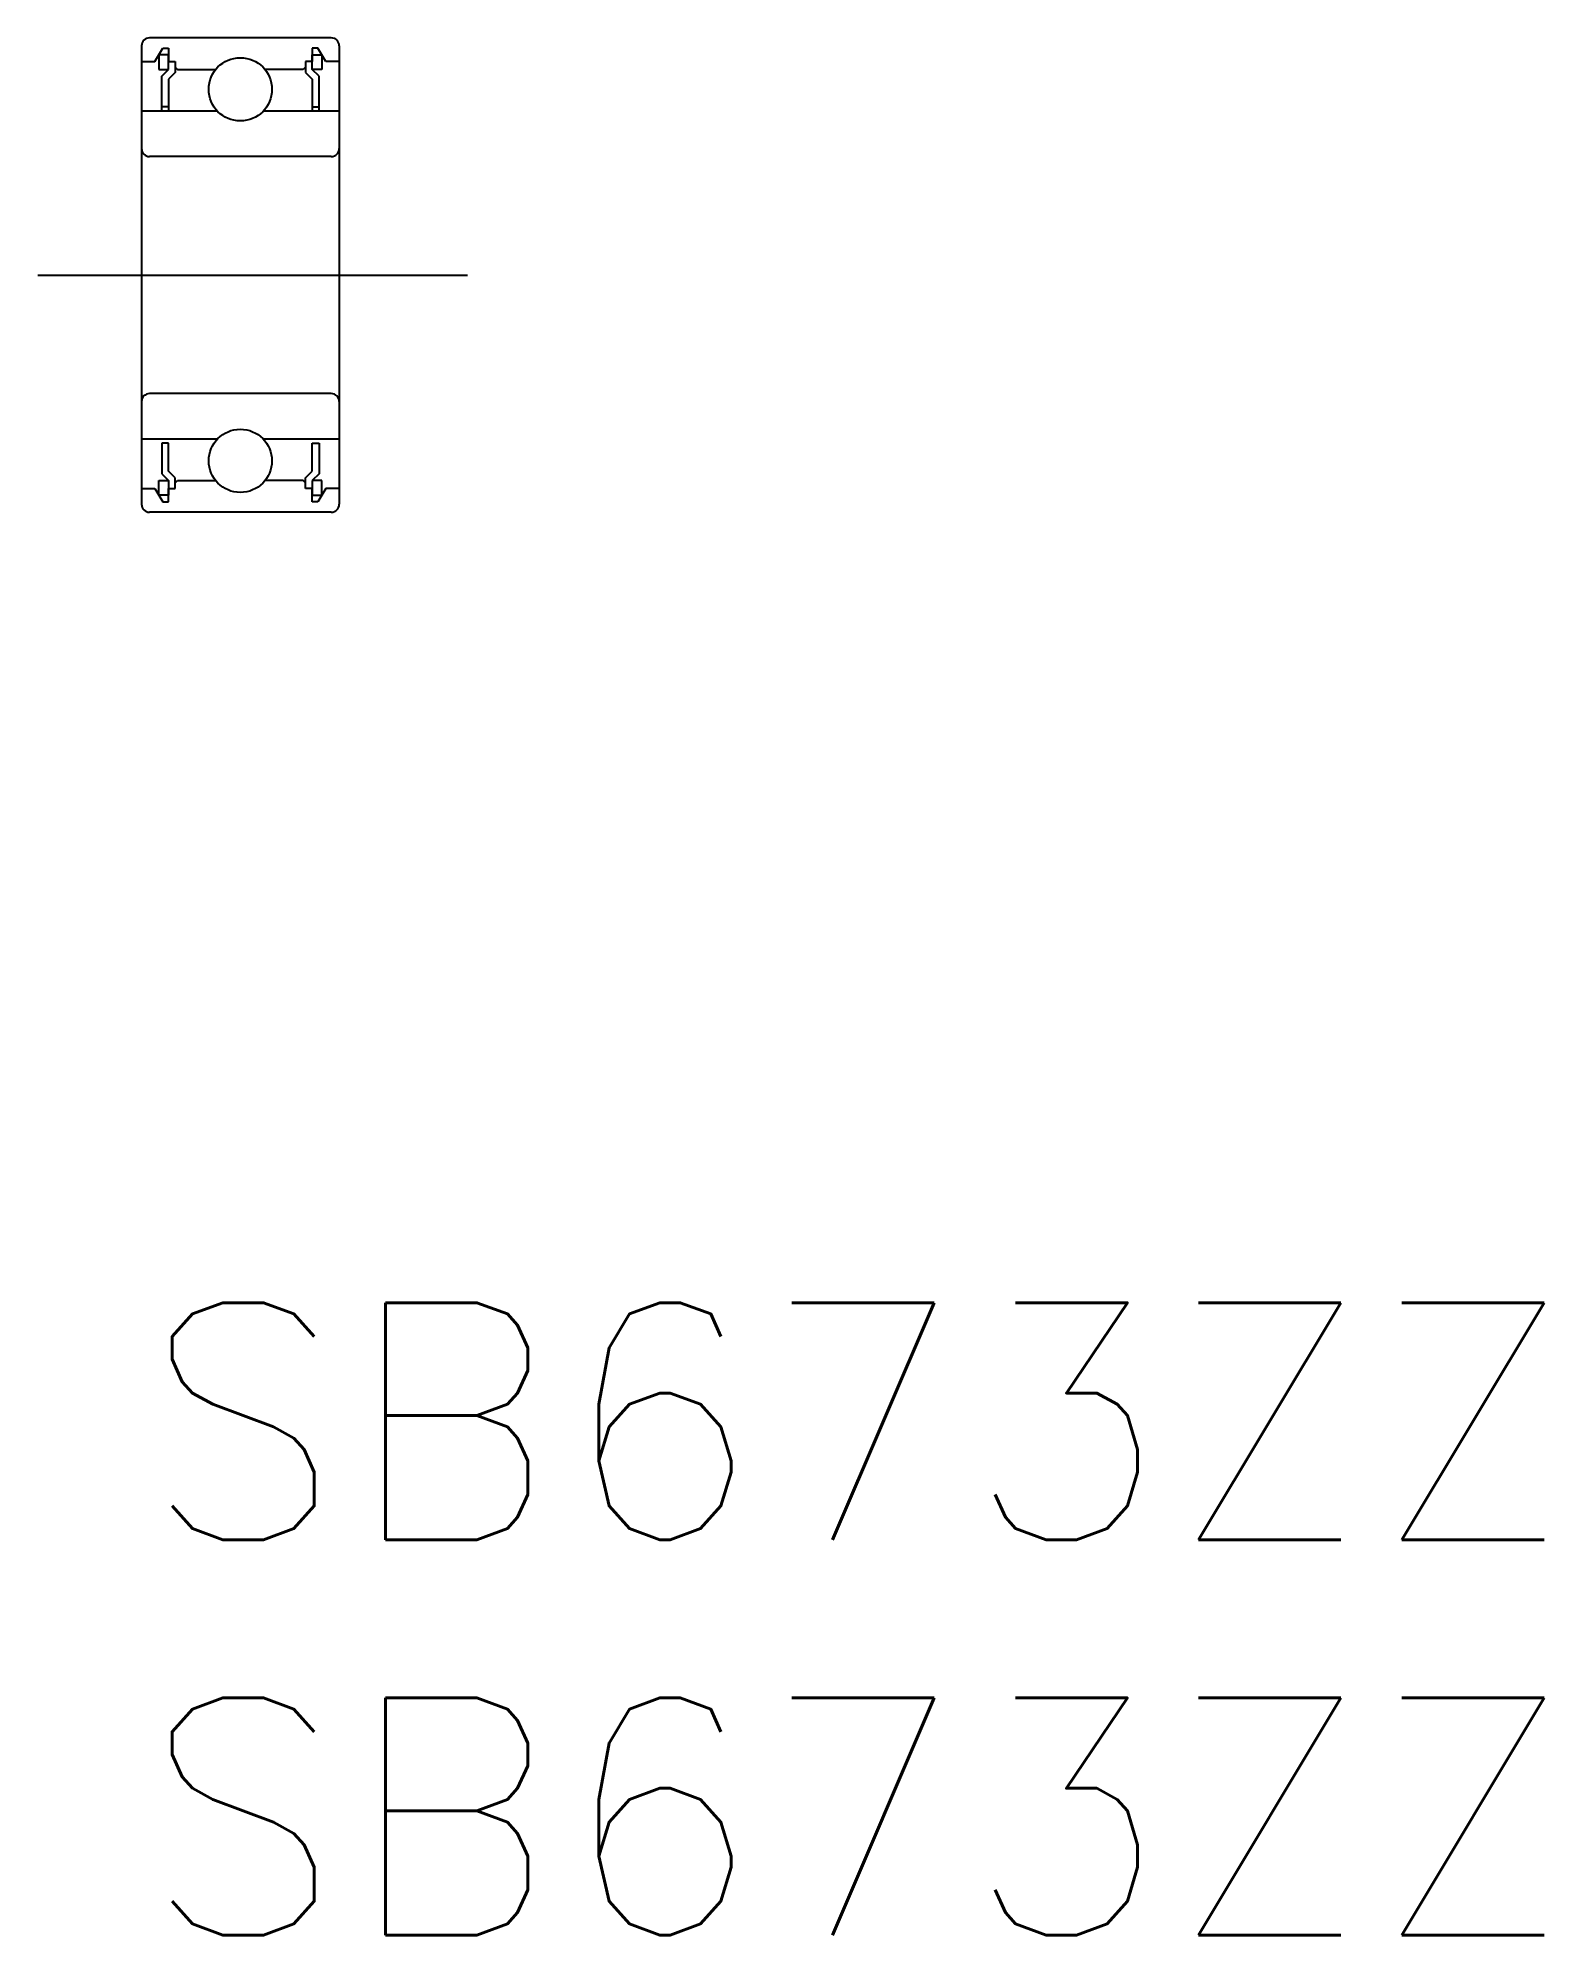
# Model space of a CAD drawing. Extents: x -1.3 to 17.7, y -8 to 16.
import ezdxf

# ---------------------------------------------------------------- set-up
doc = ezdxf.new("R2010")
doc.units = 0
doc.header["$LTSCALE"] = 0.5
doc.linetypes.add('CENTER', pattern=[50.8, 31.75, -6.35, 6.35, -6.35])
for name, color, linetype in [('MSM_CENTER', 1, 'CENTER'), ('MSM_CONTINUOUS', 7, 'CONTINUOUS'), ('MSM_PART_NUMBER', 7, 'CONTINUOUS')]:
    doc.layers.add(name, color=color, linetype=linetype)
doc.styles.get("Standard").update_dxf_attribs({"font": 'txt.shx', "height": 1, "bigfont": 'bigfont.shx'})

# ---------------------------------------------------------------- blocks, each defined once
blk = doc.blocks.new('*U6')
at = {"layer": 'MSM_PART_NUMBER'}
blk.add_text('SB673ZZ', height=3, dxfattribs=at).set_placement((0, -3))
blk = doc.blocks.new('*U7')
at = {"layer": 'MSM_PART_NUMBER'}
blk.add_text('SB673ZZ', height=3, dxfattribs=at).set_placement((0, -8))

msp = doc.modelspace()

# ---------------------------------------------------------------- linework, layer by layer
at = {"layer": 'MSM_CENTER'}
msp.add_line((-1.31066, 13), (4.12279, 13), dxfattribs=at)
at = {"layer": 'MSM_CONTINUOUS'}
for p, q in [((0, 15.9), (0, 10.1)), ((2.4, 16), (0.1, 16)), ((0.17, 15.7), (0.26815, 15.87)), ((0.26815, 15.87), (0.34, 15.87)), ((0.34, 15.87), (0.34, 15.7)), ((2.23185, 15.87), (2.16, 15.87)), ((2.16, 15.87), (2.16, 15.7)), ((2.33, 15.7), (2.23185, 15.87)), ((2.5, 15.9), (2.5, 10.1)), ((0, 15.7), (0.17, 15.7)), ((0.21908, 15.785), (0.21908, 15.6)), ((0.34, 15.785), (0.21908, 15.785)), ((0.34, 15.6), (0.34, 15.785)), ((0.34, 15.7), (0.425, 15.7)), ((0.425, 15.7), (0.425, 15.56479)), ((0.425, 15.63), (0.455, 15.6)), ((2.075, 15.63), (2.045, 15.6)), ((2.075, 15.7), (2.075, 15.56479)), ((2.16, 15.7), (2.075, 15.7)), ((2.16, 15.785), (2.28092, 15.785)), ((2.16, 15.6), (2.16, 15.785)), ((2.28092, 15.785), (2.28092, 15.6)), ((2.5, 15.7), (2.33, 15.7)), ((0.21908, 15.6), (0.34, 15.6)), ((0.255, 15.515), (0.34, 15.6)), ((0.255, 15.075), (0.255, 15.515)), ((0.425, 15.56479), (0.34, 15.47979)), ((0.34, 15.47979), (0.34, 15.075)), ((0.455, 15.6), (0.93775, 15.6)), ((2.045, 15.6), (1.56225, 15.6)), ((2.075, 15.56479), (2.16, 15.47979)), ((2.245, 15.515), (2.16, 15.6)), ((2.28092, 15.6), (2.16, 15.6)), ((2.16, 15.47979), (2.16, 15.075)), ((2.245, 15.075), (2.245, 15.515)), ((0.34, 15.1275), (0.255, 15.1275)), ((2.16, 15.1275), (2.245, 15.1275)), ((0.95953, 15.075), (0, 15.075)), ((2.5, 15.075), (1.54047, 15.075)), ((2.4, 14.5), (0.1, 14.5)), ((2.4, 11.5), (0.1, 11.5)), ((0.95953, 10.925), (0, 10.925)), ((0.255, 10.8725), (0.255, 10.485)), ((0.34, 10.8725), (0.255, 10.8725)), ((0.34, 10.52021), (0.34, 10.8725)), ((2.5, 10.925), (1.54047, 10.925)), ((2.16, 10.8725), (2.245, 10.8725)), ((2.16, 10.52021), (2.16, 10.8725)), ((2.245, 10.8725), (2.245, 10.485)), ((0.21908, 10.4), (0.34, 10.4)), ((0.21908, 10.215), (0.21908, 10.4)), ((0.255, 10.485), (0.34, 10.4)), ((0.425, 10.43521), (0.34, 10.52021)), ((0.34, 10.4), (0.34, 10.215)), ((0.425, 10.3), (0.425, 10.43521)), ((0.425, 10.37), (0.455, 10.40001)), ((0.455, 10.4), (0.93775, 10.4)), ((2.045, 10.4), (1.56225, 10.4)), ((2.075, 10.37001), (2.045, 10.40001)), ((2.075, 10.4352), (2.16, 10.5202)), ((2.075, 10.3), (2.075, 10.43521)), ((2.245, 10.485), (2.16, 10.4)), ((2.28092, 10.4), (2.16, 10.4)), ((2.16, 10.4), (2.16, 10.215)), ((2.28092, 10.215), (2.28092, 10.4)), ((0, 10.3), (0.17, 10.3)), ((0.17, 10.3), (0.26815, 10.13)), ((0.34, 10.215), (0.21908, 10.215)), ((0.26815, 10.13), (0.34, 10.13)), ((0.34, 10.3), (0.425, 10.3)), ((0.34, 10.13), (0.34, 10.3)), ((2.16, 10.3), (2.075, 10.3)), ((2.16, 10.13), (2.16, 10.3)), ((2.16, 10.215), (2.28092, 10.215)), ((2.23185, 10.13), (2.16, 10.13)), ((2.33, 10.3), (2.23185, 10.13)), ((2.5, 10.3), (2.33, 10.3)), ((2.4, 10), (0.1, 10)), ((1.25, 10), (1.2501, 10)), ((1.835, 10), (1.835, 10.0001))]:
    msp.add_line(p, q, dxfattribs=at)
for centre in [(1.25, 15.35), (1.25, 10.65)]:
    msp.add_circle(centre, 0.4, dxfattribs=at)
for centre, start, end in [((0.1, 15.9), 90, 180), ((2.4, 15.9), 0, 90), ((0.1, 14.6), 180, 270), ((2.4, 14.6), 270, 360), ((0.1, 11.4), 90, 180), ((2.4, 11.4), 0, 90), ((0.1, 10.1), 180, 270), ((2.4, 10.1), 270, 360)]:
    msp.add_arc(centre, 0.1, start, end, dxfattribs=at)

# ---------------------------------------------------------------- block references
for name in ['*U6', '*U7']:
    msp.add_blockref(name, (0, 0), dxfattribs=at)

doc.saveas('drawing.dxf')
